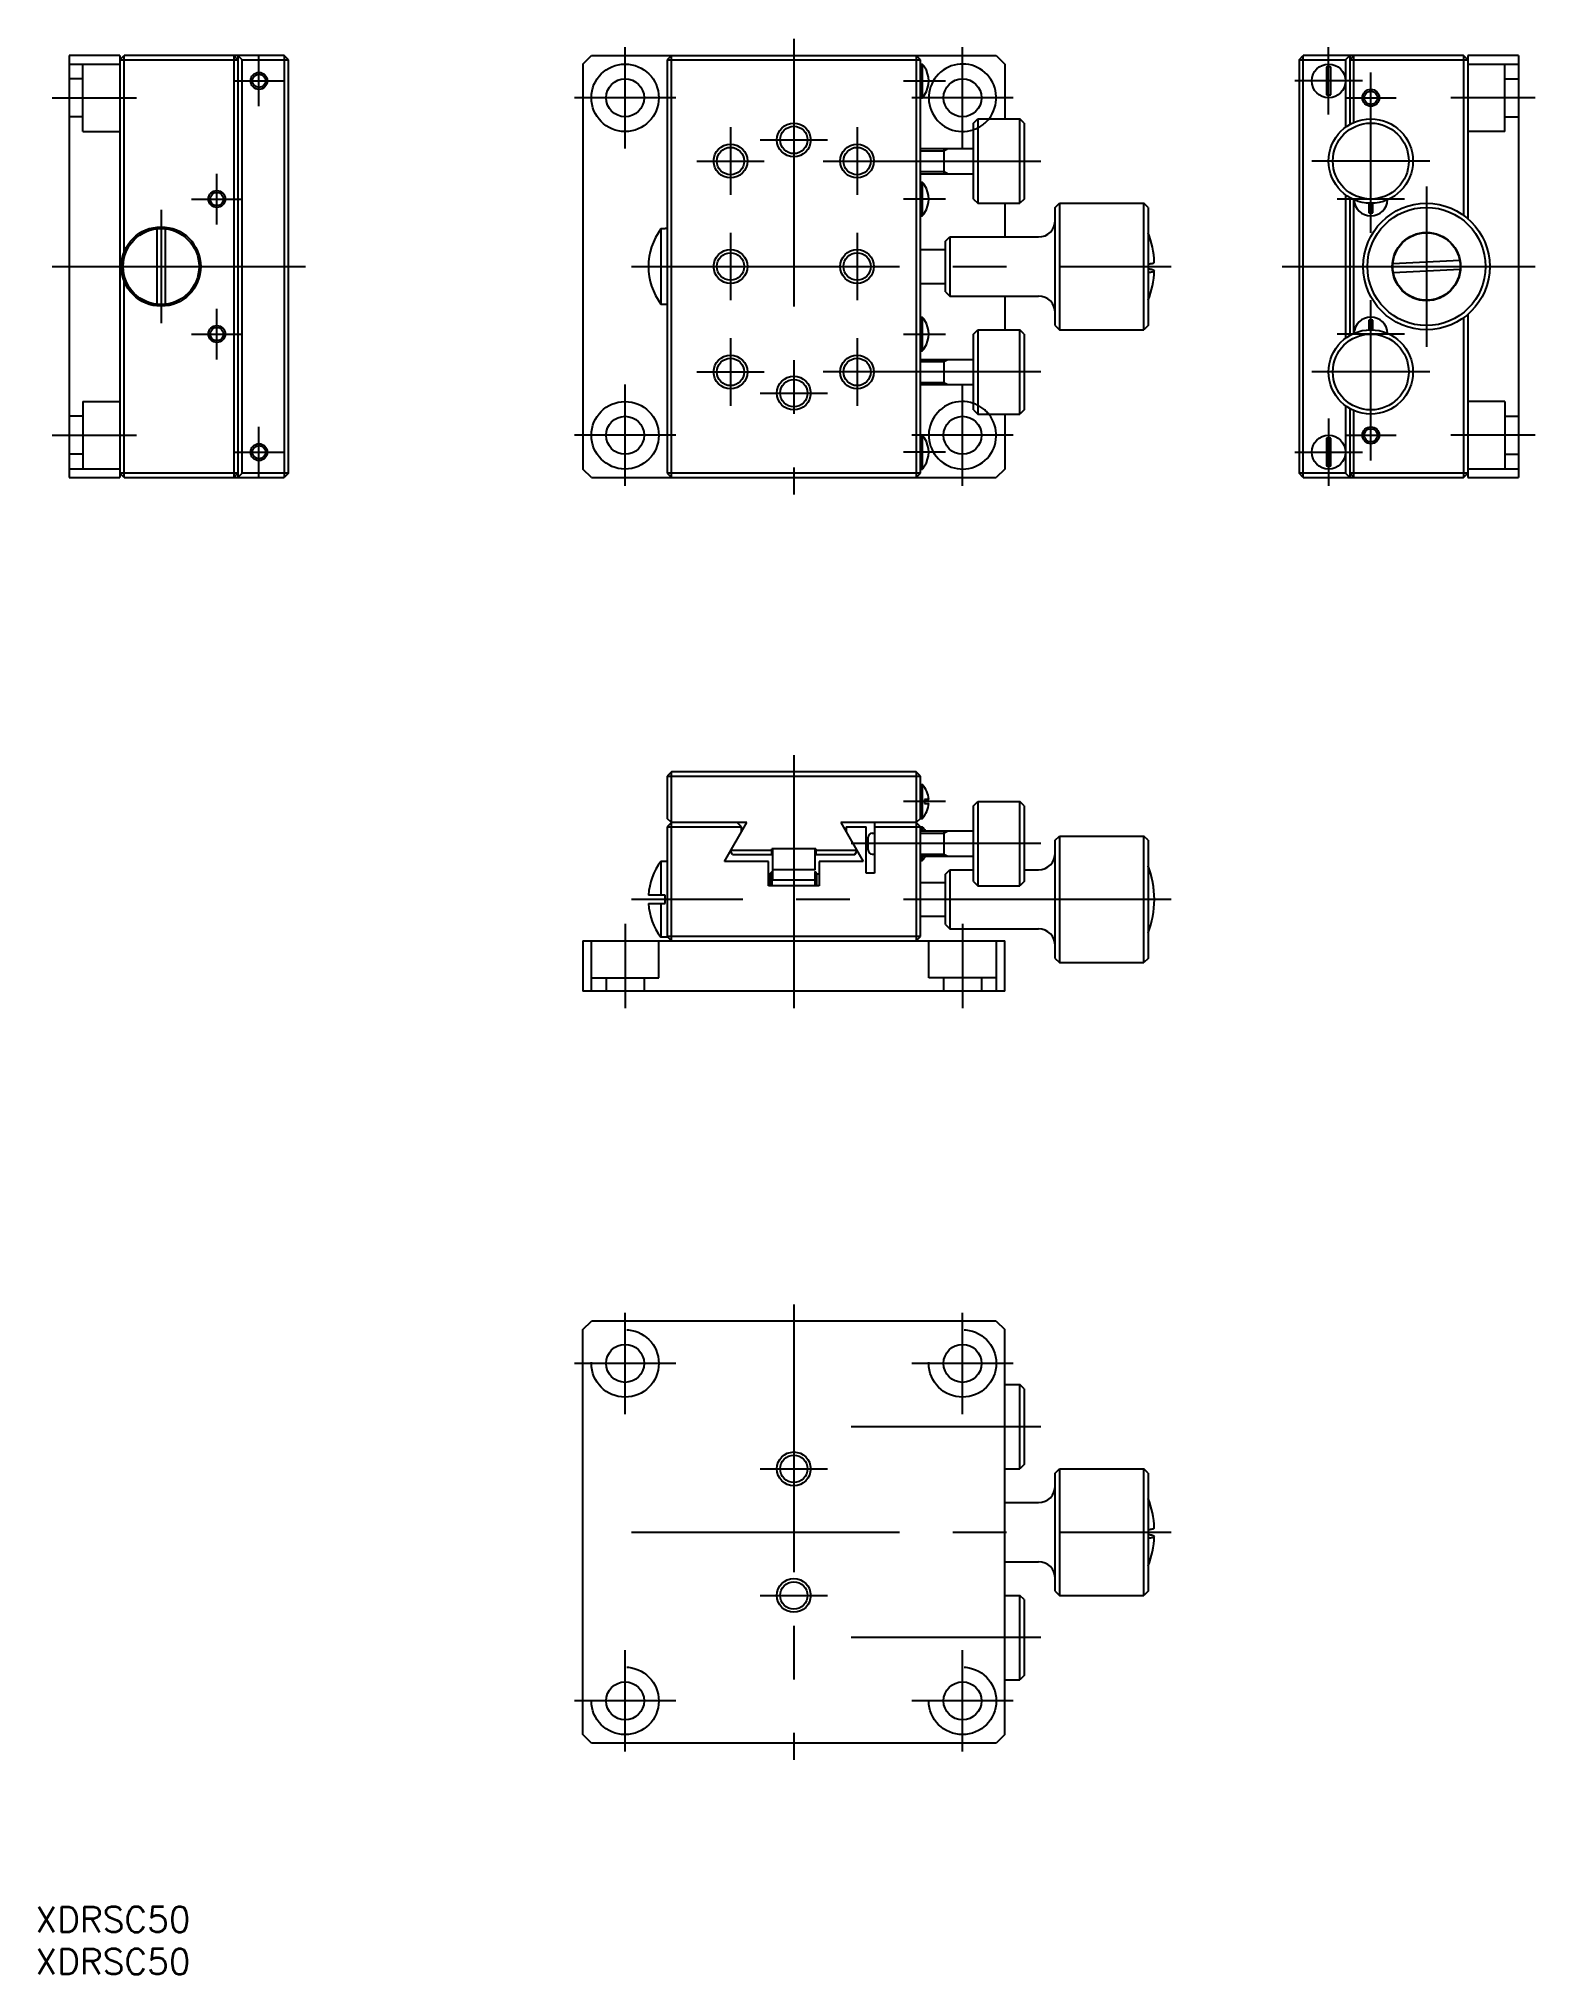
# Model space of a CAD drawing. Extents: x -90 to 88, y -117 to 113.
import ezdxf

# ---------------------------------------------------------------- set-up
doc = ezdxf.new("R2010")
doc.units = 0
doc.linetypes.add('CENTER', pattern=[50.8, 31.75, -6.35, 6.35, -6.35])
doc.linetypes.add('DASHED', pattern=[19.05, 12.7, -6.35])
doc.layers.get('0').update_dxf_attribs({"linetype": 'CONTINUOUS'})
doc.layers.add('CENTER', color=1, linetype='CENTER')
doc.styles.get("Standard").update_dxf_attribs({"font": 'txt.shx', "height": 3, "bigfont": 'bigfont.shx'})

msp = doc.modelspace()

# ---------------------------------------------------------------- linework, layer by layer
at = {"color": 7, "linetype": 'CONTINUOUS'}
for p, q in [((-79.9, 110.9), (-85.9, 110.9)), ((-85.9, 110.9), (-85.9, 60.9)), ((-79.9, 110.4), (-79.4, 110.9)), ((-79.9, 110.9), (-79.9, 60.9)), ((-79.9, 110.4), (-65.9, 110.4)), ((-79.4, 87.55), (-79.4, 110.9)), ((-60.4, 110.9), (-79.4, 110.9)), ((-66.4, 110.9), (-66.4, 60.9)), ((-65.9, 110.4), (-66.4, 110.9)), ((-65.4, 110.4), (-65.9, 110.9)), ((-65.9, 110.9), (-65.9, 60.9)), ((-65.4, 110.4), (-59.9, 110.4)), ((-65.4, 61.4), (-65.4, 110.4)), ((-59.9, 110.4), (-60.4, 110.9)), ((-60.4, 110.9), (-60.4, 60.9)), ((-59.9, 61.4), (-59.9, 110.4)), ((-25, 109.9), (-24, 110.9)), ((-24, 110.9), (24, 110.9)), ((-14.5, 110.9), (-15, 110.4)), ((-15, 110.4), (-15, 61.4)), ((-15, 110.4), (15, 110.4)), ((-14.5, 60.9), (-14.5, 110.9)), ((14.5, 110.9), (14.5, 60.9)), ((15, 110.4), (14.5, 110.9)), ((15, 61.4), (15, 110.4)), ((24, 110.9), (25, 109.9)), ((59.9, 110.4), (60.4, 110.9)), ((59.9, 110.4), (59.9, 61.4)), ((59.9, 110.4), (65.4, 110.4)), ((79.4, 110.9), (60.4, 110.9)), ((60.4, 60.9), (60.4, 110.9)), ((65.4, 110.4), (65.9, 110.9)), ((65.4, 110.4), (65.4, 102.4)), ((66.4, 110.9), (65.9, 110.4)), ((65.9, 110.9), (65.9, 102.73)), ((65.9, 110.4), (79.9, 110.4)), ((66.4, 102.98), (66.4, 110.9)), ((79.9, 110.4), (79.4, 110.9)), ((79.4, 110.9), (79.4, 91.97)), ((85.9, 110.9), (79.9, 110.9)), ((79.9, 110.9), (79.9, 91.58)), ((85.9, 110.9), (85.9, 60.9)), ((-85.9, 109.9), (-79.9, 109.9)), ((-25, 109.9), (-25, 61.9)), ((15, 109.9), (15.24, 109.9)), ((15.24, 105.9), (15.24, 109.9)), ((15.5, 109.56), (15.5, 109.54)), ((25, 109.9), (25, 103.4)), ((63.15, 109.54), (63.15, 106.26)), ((63.65, 106.26), (63.65, 109.54)), ((79.9, 109.9), (85.9, 109.9)), ((15, 105.9), (15.24, 105.9)), ((15.5, 106.26), (15.5, 106.24)), ((21.3, 102.9), (21.8, 103.4)), ((21.8, 103.4), (21.8, 93.4)), ((21.8, 103.4), (26.8, 103.4)), ((26.8, 93.4), (26.8, 103.4)), ((27.3, 102.9), (26.8, 103.4)), ((21.3, 93.9), (21.3, 102.9)), ((27.3, 102.9), (27.3, 93.9)), ((15, 99.9), (21.3, 99.9)), ((17.8, 99.9), (17.8, 96.9)), ((15, 96.9), (21.3, 96.9)), ((15, 95.9), (15.24, 95.9)), ((15.24, 91.9), (15.24, 95.9)), ((15.5, 95.56), (15.5, 95.54)), ((65.4, 94.4), (65.4, 77.4)), ((65.9, 94.07), (65.9, 77.73)), ((15, 91.9), (15.24, 91.9)), ((15.5, 92.26), (15.5, 92.24)), ((21.3, 93.9), (21.8, 93.4)), ((21.8, 93.4), (26.8, 93.4)), ((25, 93.4), (25, 89.4)), ((27.3, 93.9), (26.8, 93.4)), ((31, 92.9), (31.5, 93.4)), ((31, 78.9), (31, 92.9)), ((31.5, 93.4), (31.5, 78.4)), ((31.5, 93.4), (41.5, 93.4)), ((41.5, 78.4), (41.5, 93.4)), ((42, 92.9), (41.5, 93.4)), ((42, 92.9), (42, 78.9)), ((66.4, 77.98), (66.4, 93.82)), ((68.15, 93.41), (68.15, 92.26)), ((68.65, 92.26), (68.65, 93.41)), ((-75.5, 90.37), (-75.5, 81.43)), ((-74.5, 81.43), (-74.5, 90.37)), ((-15.25, 90.37), (-15.75, 90.37)), ((-15.75, 90.37), (-15.75, 81.43)), ((-15.25, 90.37), (-15.25, 90.4)), ((-15, 90.4), (-15.25, 90.4)), ((15, 87.9), (18, 87.9)), ((18, 88.9), (18.5, 89.4)), ((18, 82.9), (18, 88.9)), ((18.5, 89.4), (18.5, 82.4)), ((18.5, 89.4), (29, 89.4)), ((78.94, 86.6), (71.01, 86.2)), ((71.06, 85.2), (78.99, 85.6)), ((-79.4, 60.9), (-79.4, 84.25)), ((15, 83.9), (18, 83.9)), ((18, 82.9), (18.5, 82.4)), ((-15.75, 81.43), (-15.25, 81.43)), ((-15.25, 81.4), (-15.25, 81.43)), ((-15, 81.4), (-15.25, 81.4)), ((18.5, 82.4), (29, 82.4)), ((25, 82.4), (25, 78.4)), ((15, 79.9), (15.24, 79.9)), ((15.24, 75.9), (15.24, 79.9)), ((15.5, 79.56), (15.5, 79.54)), ((21.3, 77.9), (21.8, 78.4)), ((21.8, 78.4), (21.8, 68.4)), ((21.8, 78.4), (26.8, 78.4)), ((26.8, 68.4), (26.8, 78.4)), ((27.3, 77.9), (26.8, 78.4)), ((31, 78.9), (31.5, 78.4)), ((31.5, 78.4), (41.5, 78.4)), ((42, 78.9), (41.5, 78.4)), ((68.15, 79.54), (68.15, 78.39)), ((68.65, 78.39), (68.65, 79.54)), ((79.4, 79.83), (79.4, 60.9)), ((79.9, 80.22), (79.9, 60.9)), ((15, 75.9), (15.24, 75.9)), ((15.5, 76.26), (15.5, 76.24)), ((21.3, 68.9), (21.3, 77.9)), ((27.3, 77.9), (27.3, 68.9)), ((15, 74.9), (21.3, 74.9)), ((17.8, 74.9), (17.8, 71.9)), ((15, 71.9), (21.3, 71.9)), ((21.3, 68.9), (21.8, 68.4)), ((27.3, 68.9), (26.8, 68.4)), ((65.4, 69.4), (65.4, 61.4)), ((65.9, 69.07), (65.9, 60.9)), ((21.8, 68.4), (26.8, 68.4)), ((25, 68.4), (25, 61.9)), ((66.4, 60.9), (66.4, 68.82)), ((15, 65.9), (15.24, 65.9)), ((15.24, 61.9), (15.24, 65.9)), ((15.5, 65.56), (15.5, 65.54)), ((63.15, 65.54), (63.15, 62.26)), ((63.65, 62.26), (63.65, 65.54)), ((15.5, 62.26), (15.5, 62.24)), ((-79.9, 61.9), (-85.9, 61.9)), ((-85.9, 60.9), (-79.9, 60.9)), ((-65.9, 61.4), (-79.9, 61.4)), ((-79.4, 60.9), (-79.9, 61.4)), ((-79.4, 60.9), (-60.4, 60.9)), ((-66.4, 60.9), (-65.9, 61.4)), ((-65.9, 60.9), (-65.4, 61.4)), ((-59.9, 61.4), (-65.4, 61.4)), ((-59.9, 61.4), (-60.4, 60.9)), ((-24, 60.9), (-25, 61.9)), ((-24, 60.9), (24, 60.9)), ((-15, 61.4), (-14.5, 60.9)), ((15, 61.4), (-15, 61.4)), ((14.5, 60.9), (15, 61.4)), ((15, 61.9), (15.24, 61.9)), ((25, 61.9), (24, 60.9)), ((60.4, 60.9), (59.9, 61.4)), ((65.4, 61.4), (59.9, 61.4)), ((60.4, 60.9), (79.4, 60.9)), ((65.4, 61.4), (65.9, 60.9)), ((65.9, 61.4), (66.4, 60.9)), ((79.9, 61.4), (65.9, 61.4)), ((79.4, 60.9), (79.9, 61.4)), ((85.9, 61.9), (79.9, 61.9)), ((79.9, 60.9), (85.9, 60.9)), ((-14.5, 26), (-15, 25.5)), ((-15, 25.5), (15, 25.5)), ((-15, 25.5), (-15, 20.5)), ((-14.5, 6), (-14.5, 26)), ((14.5, 26), (-14.5, 26)), ((14.5, 26), (14.5, 6)), ((15, 25.5), (14.5, 26)), ((15, 20.5), (15, 25.5)), ((15, 24.5), (15.24, 24.5)), ((15.24, 20.5), (15.24, 24.5)), ((15.99, 22.75), (15.5, 22.75)), ((15.5, 22.75), (15.5, 22.25)), ((15.5, 22.25), (15.99, 22.25)), ((21.3, 22), (21.8, 22.5)), ((21.3, 13), (21.3, 22)), ((21.8, 22.5), (21.8, 12.5)), ((21.8, 22.5), (26.8, 22.5)), ((26.8, 12.5), (26.8, 22.5)), ((27.3, 22), (26.8, 22.5)), ((27.3, 22), (27.3, 13)), ((-14.5, 20), (-15, 20.5)), ((-14.5, 20), (-15, 19.5)), ((-15, 19.5), (-15, 6.5)), ((-15, 19.5), (-6.2, 19.5)), ((-5.56, 20), (-14.5, 20)), ((-8.21, 15.4), (-5.56, 20)), ((-6.2, 19.5), (-6.7, 20)), ((-6.2, 18.88), (-6.2, 19.5)), ((5.56, 20), (8.21, 15.4)), ((14.5, 20), (5.56, 20)), ((6.2, 19.5), (6.2, 18.88)), ((6.2, 19.5), (8.56, 19.5)), ((8.56, 14), (8.56, 19.5)), ((9.3, 18.75), (9.56, 18.75)), ((9.56, 20), (9.56, 14)), ((9.56, 19.5), (15.24, 19.5)), ((15, 20.5), (14.5, 20)), ((14.5, 20), (15, 19.5)), ((15, 20.5), (15.24, 20.5)), ((15, 6.5), (15, 19.5)), ((15, 19), (21.3, 19)), ((15.24, 19), (15.24, 19.5)), ((17.8, 19), (17.8, 16)), ((31, 17.9), (31.5, 18.4)), ((31.5, 18.4), (31.5, 3.4)), ((31.5, 18.4), (41.5, 18.4)), ((41.5, 3.4), (41.5, 18.4)), ((42, 17.9), (41.5, 18.4)), ((-7.25, 16.2), (-7.5, 16.63)), ((-2.6, 16.7), (-7.46, 16.7)), ((-7.25, 16.2), (-2.6, 16.2)), ((2.6, 16.9), (-2.6, 16.9)), ((-2.6, 16.2), (-2.6, 16.9)), ((-2.5, 13.2), (-2.5, 16.9)), ((2.5, 16.9), (2.5, 14.4)), ((2.6, 16.9), (2.6, 16.2)), ((7.46, 16.7), (2.6, 16.7)), ((2.6, 16.2), (7.25, 16.2)), ((7.25, 16.2), (7.5, 16.63)), ((8.8, 16.75), (8.8, 18.25)), ((9.3, 16.25), (9.56, 16.25)), ((31, 3.9), (31, 17.9)), ((42, 17.9), (42, 3.9)), ((-15.75, 15.4), (-15.75, 11.4)), ((-15, 15.4), (-15.75, 15.4)), ((-3, 15.4), (-8.21, 15.4)), ((-3, 12.5), (-3, 15.4)), ((-2.75, 14), (-2.55, 14.2)), ((-2.75, 12.5), (-2.75, 14)), ((-2.55, 12.5), (-2.55, 14.2)), ((-2.55, 14.2), (-2.5, 14.2)), ((2.5, 14.4), (-2.5, 14.4)), ((2.5, 14.2), (2.55, 14.2)), ((2.55, 12.5), (2.55, 14.2)), ((2.75, 14), (2.55, 14.2)), ((2.75, 12.5), (2.75, 14)), ((3, 13.9), (2.75, 13.9)), ((3, 15.4), (3, 12.5)), ((8.21, 15.4), (3, 15.4)), ((9.56, 14), (8.56, 14)), ((15, 16), (21.3, 16)), ((15, 15.5), (15.24, 15.5)), ((15.24, 15.5), (15.24, 16)), ((18, 13.9), (18.5, 14.4)), ((18, 7.9), (18, 13.9)), ((18.5, 14.4), (18.5, 7.4)), ((18.5, 14.4), (21.3, 14.4)), ((27.3, 14.4), (29, 14.4)), ((-3, 12.9), (-2.75, 12.9)), ((3, 12.5), (-3, 12.5)), ((-2.5, 13.6), (-2.55, 13.6)), ((-2.5, 13.2), (2.5, 13.2)), ((2.55, 13.6), (2.5, 13.6)), ((15, 12.9), (18, 12.9)), ((21.3, 13), (21.8, 12.5)), ((21.8, 12.5), (26.8, 12.5)), ((27.3, 13), (26.8, 12.5)), ((-15.25, 11.4), (-17.23, 11.4)), ((-17.23, 10.4), (-15.25, 10.4)), ((-15.75, 10.4), (-15.75, 6.4)), ((-15.25, 10.4), (-15.25, 11.4)), ((15, 8.9), (18, 8.9)), ((18, 7.9), (18.5, 7.4)), ((18.5, 7.4), (29, 7.4)), ((-25, 6), (-25, 0)), ((-25, 6), (25, 6)), ((-24, 0), (-24, 6)), ((-14.9, 6.4), (-15.75, 6.4)), ((-15, 6.5), (-14.5, 6)), ((15, 6.5), (-15, 6.5)), ((14.5, 6), (15, 6.5)), ((24, 6), (24, 0)), ((25, 0), (25, 6)), ((31, 3.9), (31.5, 3.4)), ((31.5, 3.4), (41.5, 3.4)), ((42, 3.9), (41.5, 3.4)), ((25, 0), (-25, 0)), ((-25, -40.1), (-24, -39.1)), ((-25, -88.1), (-25, -40.1)), ((24, -39.1), (-24, -39.1)), ((24, -39.1), (25, -40.1)), ((25, -88.1), (25, -40.1)), ((25, -46.6), (26.8, -46.6)), ((26.8, -56.6), (26.8, -46.6)), ((27.3, -47.1), (26.8, -46.6)), ((27.3, -47.1), (27.3, -56.1)), ((25, -56.6), (26.8, -56.6)), ((27.3, -56.1), (26.8, -56.6)), ((31, -57.1), (31.5, -56.6)), ((31, -71.1), (31, -57.1)), ((31.5, -56.6), (31.5, -71.6)), ((31.5, -56.6), (41.5, -56.6)), ((41.5, -71.6), (41.5, -56.6)), ((42, -57.1), (41.5, -56.6)), ((42, -57.1), (42, -71.1)), ((25, -60.6), (29, -60.6)), ((25, -67.6), (29, -67.6)), ((31, -71.1), (31.5, -71.6)), ((42, -71.1), (41.5, -71.6)), ((25, -71.6), (26.8, -71.6)), ((26.8, -81.6), (26.8, -71.6)), ((27.3, -72.1), (26.8, -71.6)), ((27.3, -72.1), (27.3, -81.1)), ((31.5, -71.6), (41.5, -71.6)), ((25, -81.6), (26.8, -81.6)), ((27.3, -81.1), (26.8, -81.6)), ((-24, -89.1), (-25, -88.1)), ((24, -89.1), (-24, -89.1)), ((25, -88.1), (24, -89.1))]:
    msp.add_line(p, q, dxfattribs=at)
at = {"color": 3, "linetype": 'DASHED'}
for p, q in [((-84.3, 108.15), (-85.9, 108.15)), ((-84.3, 101.9), (-84.3, 109.9)), ((84.3, 101.9), (84.3, 109.9)), ((84.3, 108.15), (85.9, 108.15)), ((-84.3, 103.65), (-85.9, 103.65)), ((84.3, 103.65), (85.9, 103.65)), ((-84.3, 101.9), (-79.9, 101.9)), ((84.3, 101.9), (79.9, 101.9)), ((-84.3, 69.9), (-79.9, 69.9)), ((-84.3, 69.9), (-84.3, 61.9)), ((84.3, 69.9), (79.9, 69.9)), ((84.3, 69.9), (84.3, 61.9)), ((-84.3, 68.15), (-85.9, 68.15)), ((84.3, 68.15), (85.9, 68.15)), ((-84.3, 63.65), (-85.9, 63.65)), ((84.3, 63.65), (85.9, 63.65)), ((-16, 1.6), (-16, 6)), ((16, 1.6), (16, 6)), ((-24, 1.6), (-16, 1.6)), ((-22.25, 1.6), (-22.25, 0)), ((-17.75, 1.6), (-17.75, 0)), ((24, 1.6), (16, 1.6)), ((17.75, 1.6), (17.75, 0)), ((22.25, 1.6), (22.25, 0))]:
    msp.add_line(p, q, dxfattribs=at)
at = {"color": 3, "linetype": 'CONTINUOUS'}
for p, q in [((15, 99.63), (17.8, 99.63)), ((17.8, 99.63), (18.27, 99.9)), ((15, 97.17), (17.8, 97.17)), ((17.8, 97.17), (18.27, 96.9)), ((15, 74.63), (17.8, 74.63)), ((17.8, 74.63), (18.27, 74.9)), ((15, 72.17), (17.8, 72.17)), ((17.8, 72.17), (18.27, 71.9)), ((15, 18.73), (17.8, 18.73)), ((17.8, 18.73), (18.27, 19)), ((15, 16.27), (17.8, 16.27)), ((17.8, 16.27), (18.27, 16))]:
    msp.add_line(p, q, dxfattribs=at)
for centre, radius in [((-63.4, 107.9), 1), ((68.4, 105.9), 1), ((0, 100.9), 2), ((-7.5, 98.4), 2), ((7.5, 98.4), 2), ((-68.4, 93.9), 1), ((-7.5, 85.9), 2), ((7.5, 85.9), 2), ((-68.4, 77.9), 1), ((-7.5, 73.4), 2), ((7.5, 73.4), 2), ((0, 70.9), 2), ((68.4, 65.9), 1), ((-63.4, 63.9), 1), ((0, -56.6), 2), ((0, -71.6), 2)]:
    msp.add_circle(centre, radius, dxfattribs=at)
at = {"color": 7, "linetype": 'CONTINUOUS'}
for centre, radius in [((-63.4, 107.9), 0.783), ((-20, 105.9), 4), ((-20, 105.9), 2.25), ((20, 105.9), 2.25), ((63.4, 107.9), 2), ((68.4, 105.9), 0.783), ((68.4, 98.4), 5), ((0, 100.9), 1.62), ((68.4, 98.4), 4.5), ((-7.5, 98.4), 1.62), ((7.5, 98.4), 1.62), ((-68.4, 93.9), 0.783), ((75, 85.9), 7.5), ((75, 85.9), 7), ((-75, 85.9), 4.7), ((-75, 85.9), 4.5), ((75, 85.9), 4.05), ((75, 85.9), 4), ((-7.5, 85.9), 1.62), ((7.5, 85.9), 1.62), ((-68.4, 77.9), 0.783), ((68.4, 73.4), 5), ((68.4, 73.4), 4.5), ((-7.5, 73.4), 1.62), ((7.5, 73.4), 1.62), ((0, 70.9), 1.62), ((-20, 65.9), 4), ((-20, 65.9), 2.25), ((20, 65.9), 2.25), ((68.4, 65.9), 0.783), ((-63.4, 63.9), 0.783), ((63.4, 63.9), 2), ((-20, -44.1), 2.25), ((20, -44.1), 2.25), ((0, -56.6), 1.62), ((0, -71.6), 1.62), ((-20, -84.1), 2.25), ((20, -84.1), 2.25)]:
    msp.add_circle(centre, radius, dxfattribs=at)
at = {"color": 3, "linetype": 'DASHED'}
for centre in [(-20, -44.1), (20, -44.1), (-20, -84.1), (20, -84.1)]:
    msp.add_circle(centre, 4, dxfattribs=at)
at = {"color": 7, "linetype": 'CONTINUOUS'}
for centre, radius, start, end in [((13, 107.9), 3, 33.5573, 41.8103), ((13, 107.9), 2.99, 326.7454, 33.2546), ((20, 105.9), 4, 321.3178, 288.9656), ((63.4, 107.9), 1.66, 81.3293, 98.6707), ((13, 107.9), 3, 318.1897, 326.4427), ((63.4, 107.9), 1.66, 261.3293, 278.6707), ((13, 93.9), 3, 33.5573, 41.8103), ((13, 93.9), 2.99, 326.7454, 33.2546), ((13, 93.9), 3, 318.1897, 326.4427), ((68.4, 93.9), 2, 182.388, 357.612), ((68.4, 93.9), 1.66, 261.3293, 278.6707), ((-9.75, 85.9), 7.48, 143.3008, 216.6992), ((29, 91.4), 2, 270, 0), ((31.71, 85.9), 11.04, 2.599, 21.2427), ((41.18, 92.75), 6.6, 277.1205, 280.5188), ((41.18, 79.04), 6.61, 79.4888, 82.8785), ((31.71, 85.9), 11.04, 338.7573, 357.401), ((41.18, 91.76), 6.61, 277.1215, 280.5112), ((41.97, 88.48), 2.26, 280.5312, 285.5021), ((41.97, 83.31), 2.27, 74.5342, 79.4749), ((41.97, 87.49), 2.27, 280.5251, 285.4658), ((42.38, 87.02), 0.746, 285.5108, 293.0284), ((42.38, 84.77), 0.755, 67.1031, 74.5208), ((42.38, 86.03), 0.755, 285.4792, 292.8969), ((42.57, 86.56), 0.244, 293.0639, 304.5345), ((42.57, 85.23), 0.251, 55.8909, 67.0556), ((42.57, 85.57), 0.251, 292.9444, 304.1091), ((42.66, 86.43), 0.0879, 304.8087, 320.7599), ((42.66, 85.36), 0.0918, 40.3669, 55.6139), ((42.66, 85.44), 0.0918, 304.3861, 319.6331), ((42.7, 86.4), 0.0346, 319.5667, 357.9937), ((42.71, 85.4), 0.0319, 315.8709, 44.1291), ((29, 80.4), 2, 0, 90), ((13, 77.9), 3, 33.5573, 41.8103), ((13, 77.9), 2.99, 326.7454, 33.2546), ((68.4, 77.9), 2, 2.388, 177.612), ((68.4, 77.9), 1.66, 81.3293, 98.6707), ((13, 77.9), 3, 318.1897, 326.4427), ((20, 65.9), 4, 71.0344, 38.6822), ((13, 63.9), 3, 33.5573, 41.8103), ((13, 63.9), 2.99, 326.7454, 33.2546), ((63.4, 63.9), 1.66, 81.3293, 98.6707), ((13, 63.9), 3, 318.1897, 326.4427), ((63.4, 63.9), 1.66, 261.3293, 278.6707), ((13, 22.5), 3, 4.7802, 41.8103), ((13, 22.5), 3, 318.1897, 355.2198), ((9.3, 18.25), 0.5, 90, 180), ((13, 17.5), 3, 30, 41.8103), ((9.3, 16.75), 0.5, 180, 270), ((29, 16.4), 2, 270, 0), ((-9.75, 10.9), 7.5, 143.1301, 176.1774), ((13, 17.5), 3, 318.1897, 330), ((31.74, 10.92), 11, 359.8709, 21.1158), ((31.74, 10.88), 11, 338.8836, 21.1164), ((-9.75, 10.9), 7.5, 183.8226, 216.8699), ((29, 5.4), 2, 0, 90), ((29, -58.6), 2, 270, 0), ((31.71, -64.1), 11.04, 2.599, 21.2427), ((41.18, -57.25), 6.6, 277.1205, 280.5188), ((41.97, -61.52), 2.26, 280.5312, 285.5021), ((42.38, -62.98), 0.746, 285.5108, 293.0284), ((42.57, -63.44), 0.244, 293.0639, 304.5345), ((42.66, -63.57), 0.0879, 304.8087, 320.7599), ((42.7, -63.6), 0.0346, 319.5667, 357.9937), ((41.18, -70.96), 6.61, 79.4888, 82.8785), ((31.71, -64.1), 11.04, 338.7573, 357.401), ((41.18, -58.24), 6.61, 277.1215, 280.5112), ((41.97, -66.69), 2.27, 74.5342, 79.4749), ((41.97, -62.51), 2.27, 280.5251, 285.4658), ((42.38, -65.23), 0.755, 67.1031, 74.5208), ((42.38, -63.97), 0.755, 285.4792, 292.8969), ((42.57, -64.77), 0.251, 55.8909, 67.0556), ((42.57, -64.43), 0.251, 292.9444, 304.1091), ((42.66, -64.64), 0.0918, 40.3669, 55.6139), ((42.66, -64.56), 0.0918, 304.3861, 319.6331), ((42.71, -64.6), 0.0319, 315.8709, 44.1291), ((29, -69.6), 2, 0, 90)]:
    msp.add_arc(centre, radius, start, end, dxfattribs=at)
at = {"color": 3, "linetype": 'DASHED'}
for centre, start, end in [((20, 105.9), 288.9656, 321.3178), ((20, 65.9), 38.6822, 71.0344)]:
    msp.add_arc(centre, 4, start, end, dxfattribs=at)
at = {"layer": 'CENTER', "color": 1, "linetype": 'CENTER'}
for p, q in [((0, 112.9), (0, 58.9)), ((-63.4, 104.9), (-63.4, 110.9)), ((-20, 99.9), (-20, 111.9)), ((20, 99.9), (20, 111.9)), ((63.4, 103.9), (63.4, 111.9)), ((-66.4, 107.9), (-60.4, 107.9)), ((13, 107.9), (17.99, 107.9)), ((67.4, 107.9), (59.4, 107.9)), ((68.4, 89.9), (68.4, 108.9)), ((-87.9, 105.9), (-77.9, 105.9)), ((-14, 105.9), (-26, 105.9)), ((26, 105.9), (14, 105.9)), ((65.4, 105.9), (71.4, 105.9)), ((87.9, 105.9), (77.9, 105.9)), ((-7.5, 102.4), (-7.5, 94.4)), ((7.5, 102.4), (7.5, 94.4)), ((-4, 100.9), (4, 100.9)), ((-68.4, 90.9), (-68.4, 96.9)), ((-11.5, 98.4), (-3.5, 98.4)), ((3.5, 98.4), (29.3, 98.4)), ((75.4, 98.4), (61.4, 98.4)), ((75, 95.4), (75, 76.4)), ((-75, 92.6), (-75, 79.2)), ((-71.4, 93.9), (-65.4, 93.9)), ((17.99, 93.9), (13, 93.9)), ((72.4, 93.9), (64.4, 93.9)), ((-7.5, 89.9), (-7.5, 81.9)), ((7.5, 89.9), (7.5, 81.9)), ((-87.9, 85.9), (-57.9, 85.9)), ((-19.23, 85.9), (44.74, 85.9)), ((57.9, 85.9), (87.9, 85.9)), ((-68.4, 74.9), (-68.4, 80.9)), ((68.4, 62.9), (68.4, 81.9)), ((-71.4, 77.9), (-65.4, 77.9)), ((-7.5, 77.4), (-7.5, 69.4)), ((7.5, 77.4), (7.5, 69.4)), ((13, 77.9), (17.99, 77.9)), ((72.4, 77.9), (64.4, 77.9)), ((-20, 59.9), (-20, 71.9)), ((-11.5, 73.4), (-3.5, 73.4)), ((29.3, 73.4), (3.5, 73.4)), ((20, 59.9), (20, 71.9)), ((75.4, 73.4), (61.4, 73.4)), ((-4, 70.9), (4, 70.9)), ((-63.4, 60.9), (-63.4, 66.9)), ((63.4, 67.9), (63.4, 59.9)), ((-87.9, 65.9), (-77.9, 65.9)), ((-14, 65.9), (-26, 65.9)), ((26, 65.9), (14, 65.9)), ((65.4, 65.9), (71.4, 65.9)), ((87.9, 65.9), (77.9, 65.9)), ((-66.4, 63.9), (-60.4, 63.9)), ((17.99, 63.9), (13, 63.9)), ((59.4, 63.9), (67.4, 63.9)), ((0, 28), (0, -2)), ((17.99, 22.5), (13, 22.5)), ((29.3, 17.5), (6.8, 17.5)), ((44.74, 10.9), (-19.23, 10.9)), ((-20, 8), (-20, -2)), ((20, 8), (20, -2)), ((-20, -50.1), (-20, -38.1)), ((0, -37.1), (0, -91.1)), ((20, -50.1), (20, -38.1)), ((-14, -44.1), (-26, -44.1)), ((26, -44.1), (14, -44.1)), ((29.3, -51.6), (6.8, -51.6)), ((-4, -56.6), (4, -56.6)), ((-19.23, -64.1), (44.74, -64.1)), ((-4, -71.6), (4, -71.6)), ((29.3, -76.6), (6.8, -76.6)), ((-20, -90.1), (-20, -78.1)), ((20, -90.1), (20, -78.1)), ((-14, -84.1), (-26, -84.1)), ((26, -84.1), (14, -84.1))]:
    msp.add_line(p, q, dxfattribs=at)

# ---------------------------------------------------------------- texts
at = {"color": 7, "linetype": 'CONTINUOUS'}
for p in [(-89.9, -111.5), (-89.9, -116.5)]:
    msp.add_text('XDRSC50', height=3, dxfattribs=at).set_placement(p)

doc.saveas('drawing.dxf')
